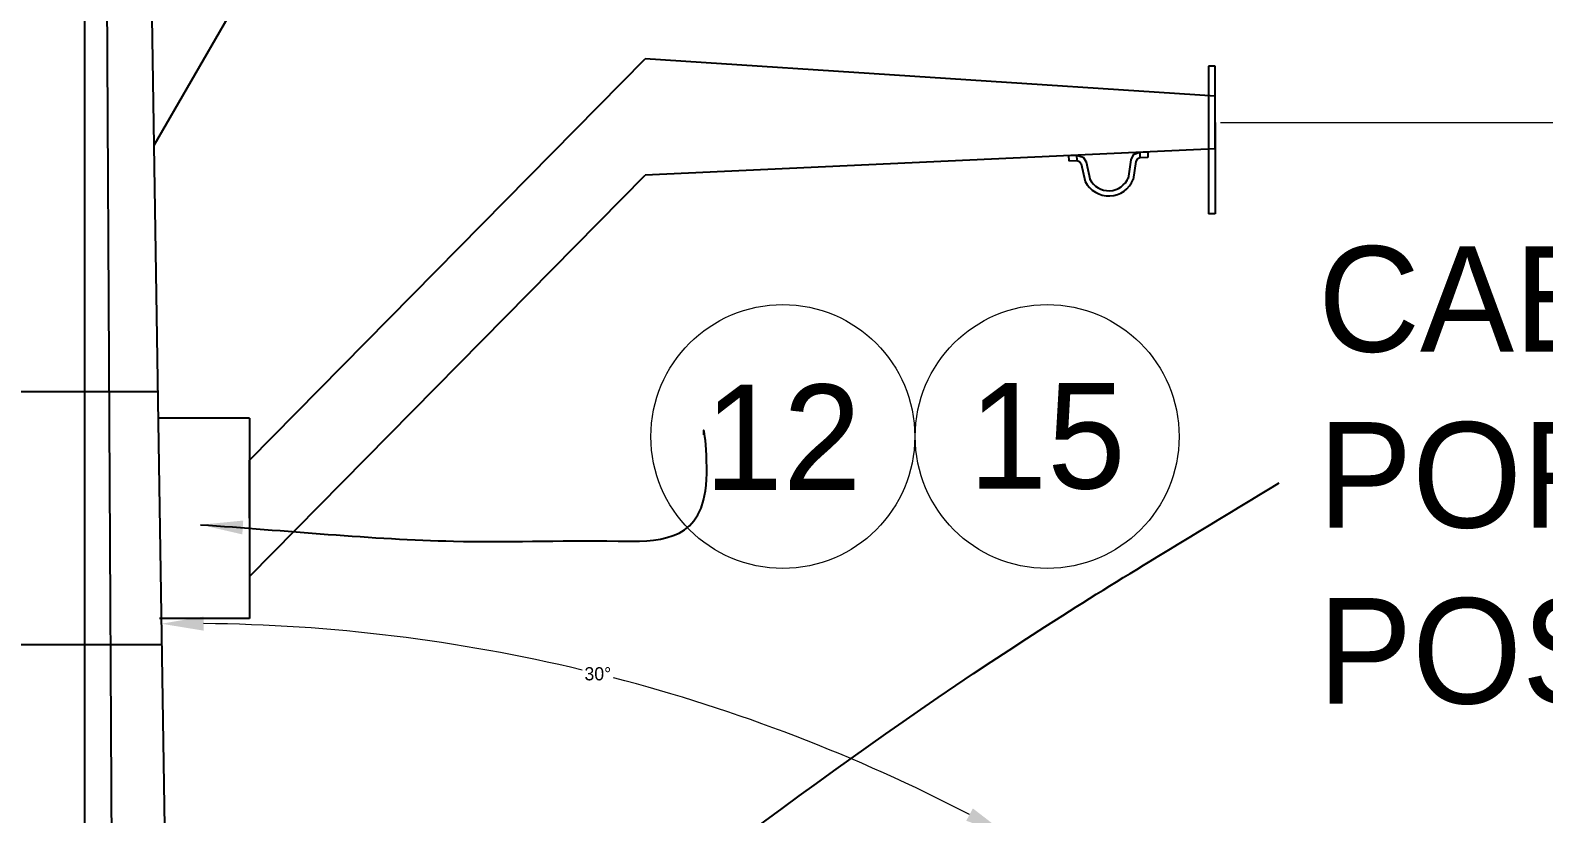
# Model space of a CAD drawing. Header units: centimetres. Extents: x 14 to 66415, y 14 to 43040.
# Drawn here: x 8787 to 11654, y 30933 to 32418 of the extents above; entities that cross this region are included whole.
import ezdxf
from ezdxf.enums import TextEntityAlignment as Align

# ---------------------------------------------------------------- set-up
doc = ezdxf.new("R2010")
doc.units = ezdxf.units.CM
doc.header["$LTSCALE"] = 10
doc.header["$MEASUREMENT"] = 0
doc.layers.get('DEFPOINTS').update_dxf_attribs({"color": 2, "linetype": 'CONTINUOUS'})
for name, color, linetype in [('acero', 7, 'CONTINUOUS'), ('ACERO1', 144, 'CONTINUOUS'), ('DIMENCIONES', 252, 'CONTINUOUS'), ('TERMINALES', 250, 'CONTINUOUS'), ('TEXT', 7, 'CONTINUOUS'), ('TEXTOS', 7, 'CONTINUOUS')]:
    doc.layers.add(name, color=color, linetype=linetype)
doc.styles.get("Standard").update_dxf_attribs({"font": ''})
doc.styles.get('Standard').set_extended_font_data('Zurich Ex BT')
doc.dimstyles.get("Standard").update_dxf_attribs({"dimtxt": 200, "dimasz": 80, "dimexe": 3, "dimexo": 10, "dimgap": 0.09, "dimtad": 0, "dimtih": 1, "dimtoh": 1, "dimzin": 0, "dimdsep": 46, "dimtxsty": 'Standard', "dimcen": 0.09, "dimclrd": 256, "dimclre": 256, "dimclrt": 256, "dimadec": 0, "dimazin": 0, "dimtfac": 1, "dimtofl": 0, "dimtmove": 0, "dimatfit": 3, "dimfxl": 0, "dimtolj": 1, "dimtzin": 0, "dimlwd": 0, "dimlwe": 0, "dimarcsym": 0})

# ---------------------------------------------------------------- blocks, each defined once
blk = doc.blocks.new('*D224')
at = {"layer": 'ACERO1', "lineweight": 0}
blk.add_line((10574.75156716259, 30781.4743850301), (10638.26858016545, 30896.47815655237), dxfattribs=at)
for start, end in [(76.5365788752963, 89.47383130995485), (62.51648450144363, 75.45245779886243)]:
    blk.add_arc((9085.488825063838, 28085.0183643225), 3208.764488747363, start, end, dxfattribs=at)
at = {"layer": 'ACERO1'}
for points in [[(9114.999472518459, 31280.31428792535), (9114.911931234343, 31306.98081090144), (9034.956132948111, 31293.38492556105)], [(10572.61265775902, 30943.40434815528), (10560.01221668074, 30919.90243343022), (10636.81818139505, 30893.85206755791)]]:
    blk.add_solid(points, dxfattribs=at)
at = {"layer": 'DEFPOINTS', "color": 0}
for p in [(8905.02054839273, 39543.11331224097), (10128.77852310488, 31119.44024504502), (10569.91690459457, 30772.72075504858), (8856.042857159919, 27669.58397246381), (9455.020548392728, 4623.113312240981)]:
    blk.add_point(p, dxfattribs=at)
at = {"layer": 'ACERO1', "insert": (9862.022329161453, 31198.4032202727), "char_height": 25, "attachment_point": 5}
blk.add_mtext('\\A1;30°', dxfattribs=at)
blk = doc.blocks.new('*D235')
at = {"layer": 'DEFPOINTS', "color": 0}
for p in [(10964.08412227599, 36543.11331224097), (11031.81035366195, 32243.11331224097), (14293.64821243571, 32243.11331224097)]:
    blk.add_point(p, dxfattribs=at)
at = {"layer": 'DIMENCIONES', "lineweight": 0}
for p, q in [((10974.08412227599, 36543.11331224097), (14296.64821243571, 36543.11331224097)), ((14293.64821243571, 36343.11331224097), (14293.64821243571, 34494.89822749521)), ((14293.64821243571, 32443.11331224097), (14293.64821243571, 34291.32839698673)), ((11041.81035366195, 32243.11331224097), (14296.64821243571, 32243.11331224097))]:
    blk.add_line(p, q, dxfattribs=at)
at = {"layer": 'DIMENCIONES'}
for points in [[(14260.31487910238, 36343.11331224097), (14326.98154576905, 36343.11331224097), (14293.64821243571, 36543.11331224097)], [(14260.31487910238, 32443.11331224097), (14326.98154576905, 32443.11331224097), (14293.64821243571, 32243.11331224097)]]:
    blk.add_solid(points, dxfattribs=at)
at = {"layer": 'DIMENCIONES', "insert": (14293.64821243571, 34393.11331224097), "char_height": 200, "attachment_point": 5}
blk.add_mtext('\\A1;4300.00', dxfattribs=at)

msp = doc.modelspace()

# ---------------------------------------------------------------- linework, layer by layer
at = {"layer": 'acero'}
msp.add_line((9201.810353661946, 31303.11331224097), (9031.810353661946, 31303.11331224097), dxfattribs=at)
at = {"layer": 'ACERO1'}
for p, q in [((8890.258048392658, 4623.113312240981), (8890.258048392658, 39543.11331224097)), ((9080.020548392728, 4623.113312240981), (8895.020548392728, 39543.11331224097)), ((8905.020548392728, 39543.11331224097), (9455.020548392728, 4623.113312240981)), ((9201.810353661946, 31603.11331224097), (9951.810353661946, 32363.65914790971)), ((11031.81035366195, 32293.11331224097), (9951.810353661946, 32363.65914790971)), ((11019.11035366199, 32350.11331224094), (11019.11035366199, 32070.11331224094)), ((11031.81035366195, 32350.11331224094), (11019.11035366199, 32350.11331224094)), ((11031.81035366195, 32243.11331224097), (11031.81035366195, 32350.11331224094)), ((11031.81035366195, 32193.11331224097), (11031.81035366195, 32293.11331224097)), ((11031.81035366195, 32243.11331224097), (11031.81035366195, 32070.11331224094)), ((11031.81035366195, 32193.11331224097), (9951.810353661946, 32143.65914790971)), ((10753.91441395233, 32180.75498255341), (10768.90126338106, 32181.38295086079)), ((10753.91441395233, 32180.75498255341), (10754.33305949048, 32170.76374960081)), ((10768.90126338106, 32181.38295086079), (10769.31990891957, 32171.39171790819)), ((10903.78290824156, 32187.03466562736), (10888.79605881247, 32186.40669731998)), ((10888.79605881247, 32186.40669731998), (10889.21470435063, 32176.41546436738)), ((10904.20155377971, 32177.04343267476), (10889.21470435063, 32176.41546436738)), ((10903.78290824156, 32187.03466562736), (10904.20155377971, 32177.04343267476)), ((10754.33305949048, 32170.76374960081), (10769.31990891957, 32171.39171790819)), ((9201.810353661946, 31383.11331224097), (9951.810353661946, 32143.65914790971)), ((11031.81035366195, 32070.11331224094), (11019.11035366199, 32070.11331224094)), ((9028.030284933338, 31733.11331224097), (8382.010811852117, 31733.11331224082)), ((9201.810353661946, 31683.11331224097), (9028.817799251934, 31683.11331224097)), ((9126.810353661946, 31683.11331224097), (9091.810353661946, 31683.11331224097)), ((9201.810353661946, 31683.11331224097), (9201.810353661946, 31303.11331224097)), ((9201.810353661946, 31493.11331224097), (9201.810353661946, 31603.11331224097)), ((9201.810353661946, 31493.11331224097), (9201.810353661946, 31383.11331224097)), ((9035.590422390553, 31253.11331224097), (8374.450674395135, 31253.11331224097))]:
    msp.add_line(p, q, dxfattribs=at)
for points in [[(10768.90126338106, 32181.38295086079), (10781.61000921816, 32177.71247814155), (10786.9661195614, 32168.83406959787), (10795.10028856882, 32133.87219313365)], [(10888.79605881247, 32186.40669731998), (10876.43891668174, 32181.68593158778), (10871.84431051329, 32172.39057519699), (10866.66341437685, 32136.87078034149)], [(10889.21470435063, 32176.41546436738), (10883.80106910941, 32174.01277023913), (10881.5109503385, 32169.37962664109), (10876.5587073451, 32135.42745879888)], [(10769.31990891957, 32171.39171790819), (10774.91556690767, 32169.4503273561), (10777.58524704719, 32165.02500572497), (10785.3604234673, 32131.60613316031)]]:
    msp.add_lwpolyline(points, dxfattribs=at)
for radius in [50, 40]:
    msp.add_arc((10830.10459771176, 32153.92112523252), radius, 206.5065322768503, 338.2921946514432, dxfattribs=at)
at = {"layer": 'TERMINALES'}
msp.add_line((9305.80156127183, 32693.57686784489), (9020.680885383917, 32199.73337091964), dxfattribs=at)
at = {"layer": 'TEXT', "lineweight": 5}
for centre in [(10212.54763151199, 31648.08141777678), (10713.41328230879, 31648.08141777678)]:
    msp.add_circle(centre, 250, dxfattribs=at)

# ---------------------------------------------------------------- texts
at = {"layer": 'TEXTOS', "lineweight": 5}
for s, p in [('12', (10212.54763151199, 31648.08141777678)), ('15', (10713.41328230879, 31648.08141777678))]:
    msp.add_text(s, height=200, dxfattribs=at).set_placement(p, align=Align.MIDDLE)
at = {"layer": 'TEXTOS', "insert": (11226.53315465047, 32008.80487152241), "char_height": 200, "width": 3015.095144023537, "attachment_point": 1}
msp.add_mtext('CABLE DE TIERRA POR EL EXTERIOR DEL POSTE', dxfattribs=at)

# ---------------------------------------------------------------- dimensions: what is measured, and where the dimension line sits
at = {"layer": 'ACERO1'}
dim = msp.add_angular_dim_2l(base=(10128.77852310488, 31119.44024504502), line1=((10569.91690459457, 30772.72075504858), (8856.042857159919, 27669.58397246381)), line2=((8905.020548392728, 39543.11331224097), (9455.020548392728, 4623.113312240981)), dimstyle='Standard', override={"dimtxt": 25}, dxfattribs=at)
dim.commit()
dim.dimension.update_dxf_attribs({"geometry": '*D224', "text_midpoint": (9862.022329161453, 31198.40322027271)})
at = {"layer": 'DIMENCIONES'}
dim = msp.add_linear_dim(base=(14293.64821243571, 32243.11331224097), p1=(10964.08412227599, 36543.11331224097), p2=(11031.81035366195, 32243.11331224097), angle=90, dimstyle='Standard', override={"dimtxt": 200, "dimasz": 200}, dxfattribs=at)
dim.commit()
dim.dimension.update_dxf_attribs({"geometry": '*D235', "text_midpoint": (14293.64821243571, 34393.11331224097)})

# ---------------------------------------------------------------- leaders
at = {"layer": 'TEXTOS', "path_type": 1}
for points in [[(9109.491080592445, 31480.94287362102), (9588.730645540927, 31449.82656215281), (9900.711407726223, 31450.05419977177), (10065.7523997578, 31545.03336974092), (10062.22066309798, 31651.39993378303), (10062.22066354851, 31651.39992021497)], [(8685.020548392728, 29743.11331224097), (10742.93063784909, 31309.21146683941), (11152.63333506678, 31560.28963196855)]]:
    msp.add_leader(points, dimstyle='Standard', override={"dimgap": 0.09, "dimtad": 0}, dxfattribs=at)

doc.saveas('drawing.dxf')
